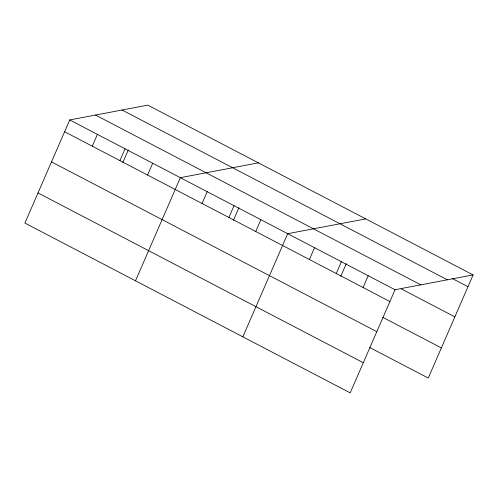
<?xml version="1.0" encoding="UTF-8"?>
<svg xmlns="http://www.w3.org/2000/svg" width="498" height="498" viewBox="0 0 498 498"><rect width="100%" height="100%" fill="white"/><g stroke="black" fill="none" stroke-linecap="round" stroke-linejoin="round"><path stroke-width="0.75" d="M473.1 274.921L147.8 105.134L69.745 119.943L24.9 223.079L350.2 392.866L395.045 289.73L473.1 274.921L428.255 378.057L369.765 347.529M92.267 146.175L97.396 134.373M119.912 160.605L125.048 148.809M122.813 162.603L128.341 149.898M147.564 175.041L152.699 163.238M135.5 280.81L180.344 177.668L258.406 162.865M202.051 203.477L207.187 191.674M228.887 217.483L234.023 205.686M233.413 220.334L238.94 207.629M255.729 231.489L260.859 219.693M242.85 336.835L287.695 233.699L365.75 218.89M309.401 259.508L314.531 247.705M336.237 273.514L341.367 261.711M340.763 276.359L346.284 263.654M363.073 287.52L368.209 275.718M452.14 278.457L467.971 286.724M122.041 110.021L447.341 279.808M95.504 115.057L420.804 284.844M401.189 288.846L454.861 316.859M69.745 119.943L395.045 289.73M64.615 131.746L389.909 301.527M382.869 317.388L441.359 347.915M51.506 161.887L376.805 331.668M38.004 192.938L363.303 362.725"/></g></svg>
